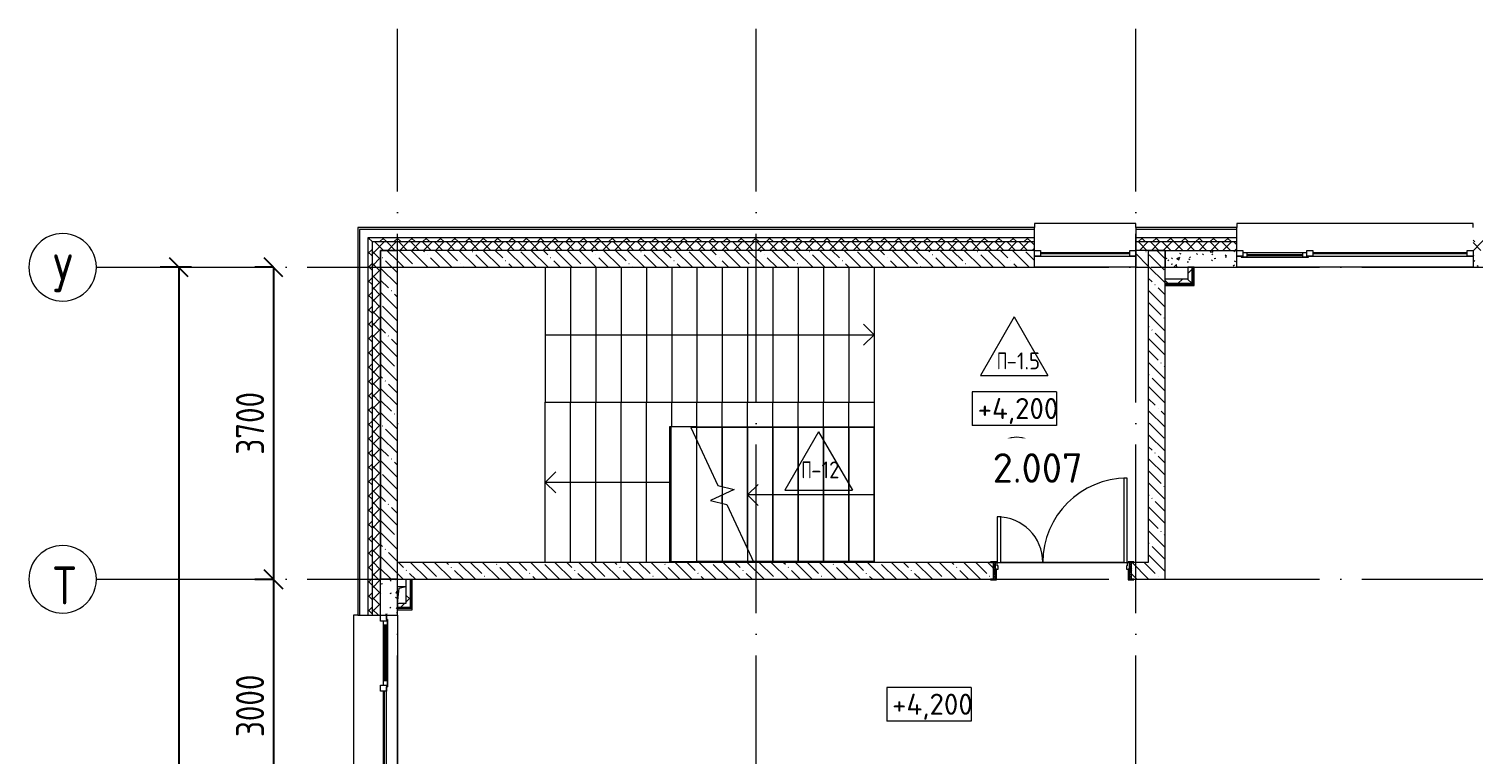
# Model space of a CAD drawing. Header units: millimetres. Extents: x -68946 to 288321, y -402657 to 324925.
# Drawn here: x -4971 to 12149, y -69692 to -61093 of the extents above; entities that cross this region are included whole.
import ezdxf

# ---------------------------------------------------------------- set-up
doc = ezdxf.new("R2010")
doc.units = ezdxf.units.MM
doc.linetypes.add('ADSK_Линия сетки', pattern=[2500, 2000, -250, 0, -250])
doc.layers.get('Defpoints').update_dxf_attribs({"color": 250})
for name, color, linetype, lineweight in [('A-____-____-DIMS', 250, 'Continuous', 9), ('A-AREA-____-IDEN', 250, 'Continuous', 9), ('A-DETL-GENF-OTLN', 250, 'Continuous', 5), ('A-DOOR-____-MCUT', 250, 'Continuous', 5), ('A-DOOR-____-OTLN', 250, 'Continuous', 5), ('A-DOOR-FRAM-MCUT', 31, 'Continuous', 5), ('A-DOOR-FRAM-OTLN', 31, 'Continuous', 5), ('A-FLOR-____-IDEN', 11, 'Continuous', 9), ('A-FLOR-____-OTLN', 192, 'Continuous', 9), ('A-GLAZ-____-MCUT', 250, 'Continuous', 9), ('A-GLAZ-____-OTLN', 250, 'Continuous', 5), ('A-ROOF-___-IDEN', 132, 'Continuous', 9), ('A-ROOF-____-MCUT', 132, 'Continuous', 9), ('A-ROOF-____-OTLN', 132, 'Continuous', 5), ('A-ROOF-FNSH-MCUT', 132, 'Continuous', 9), ('A-WALL-____-MCUT', 250, 'Continuous', 13), ('A-WALL-____-PATT', 250, 'Continuous', 13), ('A-WALL-FNSH-MCUT', 250, 'Continuous', 13), ('G-____-____-DIMS', 250, 'Continuous', 9), ('I-WALL-____-OTLN', 250, 'Continuous', 9), ('S-GRID-____-IDEN', 250, 'Continuous', 9), ('S-GRID-____-OTLN', 250, 'Continuous', 9), ('S-STRS-____-MBND', 250, 'Continuous', 5), ('S-STRS-____-OTLN', 250, 'Continuous', 5)]:
    doc.layers.add(name, color=color, linetype=linetype, lineweight=lineweight)
doc.styles.add('GOST Common', font='', dxfattribs={"width": 0.9, "height": 350})
doc.styles.add('ISOCPEUR_1', font='isocpeur.ttf', dxfattribs={"width": 0.9, "height": 250})
doc.styles.add('ISOCPEUR_2', font='isocpeur.ttf', dxfattribs={"height": 160})
doc.styles.add('ISOCPEUR_3', font='isocpeur.ttf', dxfattribs={"height": 250})
doc.styles.get("Standard").update_dxf_attribs({"font": 'ГОСТ тип А.ttf'})
doc.styles.get('GOST Common').set_extended_font_data('GOST Common')
doc.dimstyles.new('А3', dxfattribs={"dimtxt": 333, "dimasz": 222, "dimexe": 222, "dimexo": 111, "dimgap": 111, "dimtad": 1, "dimtoh": 1, "dimdec": 0, "dimrnd": 0.0015, "dimzin": 0, "dimdsep": 46, "dimtxsty": 'Standard', "dimblk": 'OBLIQUE', "dimcen": 0, "dimclrd": 7, "dimclre": 7, "dimclrt": 7, "dimadec": 0, "dimazin": 0, "dimtfac": 1, "dimtdec": 0, "dimtofl": 0, "dimtmove": 0, "dimatfit": 3, "dimfxl": 1, "dimtolj": 1, "dimtzin": 0, "dimarcsym": 0})
pattern_1 = [(135, (-601.29, -122294.79), (-84.85281, -84.85281), []), (225, (-601.29, -122294.79), (84.85281, -84.85281), [])]
pattern_2 = [(45, (-601.29, -122294.79), (-70.71068, 70.71068), []), (135, (-601.29, -122294.79), (-70.71068, -70.71068), [])]
pattern_3 = [(135, (-601.3, -122294.79), (-142.5612, -142.5612), []), (135, (-458.73, -122294.79), (-142.5612, -142.5612), [252.016, -50.403, 3.353, -47.05])]
pattern_4 = [(50, (-601.3, -122294.8), (364.368, -31.8783), [38.1, -419.1]), (355, (-601.3, -122294.8), (-70.4859, 382.1133), [30.48, -335.28]), (100.451, (-570.93, -122297.45), (293.885, 350.2334), [32.38, -356.18]), (46.184, (-601.3, -122193.2), (542.1585, -84.0858), [57.15, -628.65]), (96.636, (-556.1, -122200.2), (474.805, 494.8554), [48.57, -534.27]), (351.184, (-601.3, -122193.2), (474.81, 494.85), [45.72, -502.92]), (21, (-550.5, -122218.6), (303.2285, -204.5305), [38.1, -419.1]), (326, (-550.5, -122218.6), (123.604, 368.376), [30.48, -335.28]), (71.451, (-525.22, -122235.63), (426.8341, 163.8427), [32.38, -356.18]), (37.5, (-601.29, -122294.79), (6.17665, 169.11015), [16.764, -314.452, 16.764, -323.596, -336.55]), (37.5, (-601.29, -122294.79), (6.17665, 169.11015), [-671.576, 16.764, -319.786]), (7.5, (-601.3, -122294.79), (133.6389, 200.3615), [16.764, -177.292, 16.764, -306.832, -128.27]), (7.5, (-601.3, -122294.79), (133.6389, 200.3615), [-517.652, 16.764, -111.506]), (327.5, (-714.58, -122294.79), (271.18182, -11.45836), [16.764, -110.236, 16.764, -379.476, -525.78]), (327.5, (-714.58, -122294.79), (271.18182, -11.45836), [-523.24, 16.764, -509.016]), (317.5, (-765.38, -122294.8), (296.2585, 50.85285), [16.764, -148.336, 16.764, -246.38, -373.38]), (317.5, (-765.38, -122294.8), (296.2585, 50.85285), [-428.244, 16.764, -356.616])]
pattern_5 = [(45, (-601.3, -122294.79), (-141.42136, 141.42136), []), (135, (-601.3, -122294.79), (-141.42136, -141.42136), [])]

# ---------------------------------------------------------------- blocks, each defined once
blk = doc.blocks.new('Дверь_СКБ_2Ст_Внутренняя1 - Н_Д-1_1_1640x2100h_ЛК-42029885-АР1_Маркировочный план 2 этажа С1')
at = {"layer": 'A-DOOR-____-OTLN'}
h = blk.add_hatch(dxfattribs=at)
h.set_pattern_fill('FP_2', color=256, style=0, pattern_type=2)
h.set_pattern_definition([(135, (1481.41, 164.685), (-14.14214, -14.14214), []), (225, (1481.41, 164.685), (14.14214, -14.14214), [])])
h.paths.add_polyline_path([(832.5, -100), (832.5, 100), (807.5, 100), (807.5, -100)])
at = {"layer": 'A-DOOR-FRAM-OTLN'}
h = blk.add_hatch(dxfattribs=at)
h.set_pattern_fill('FP_3', color=256, style=0, pattern_type=2)
h.set_pattern_definition([(45, (-641.384, 164.685), (-14.1421, 14.1421), []), (135, (-641.384, 164.685), (-14.1421, -14.1421), [])])
h.paths.add_polyline_path([(-782.5, -100), (-782.5, 100), (-807.5, 100), (-807.5, -100)])
at = {"layer": 'A-DOOR-____-MCUT'}
for p, q in [((782.5, 1100), (742.5, 1100)), ((742.5, 1100), (742.5, 100)), ((782.5, 100), (782.5, 1100)), ((-757.5, 640), (-757.5, 100)), ((-717.5, 640), (-757.5, 640)), ((-717.5, 100), (-717.5, 640)), ((-757.5, 100), (-717.5, 100)), ((742.5, 100), (782.5, 100))]:
    blk.add_line(p, q, dxfattribs=at)
at = {"layer": 'A-DOOR-____-OTLN'}
for centre, radius, start, end in [((782.5, 100), 1000, 90, 180), ((-757.5, 100), 540, 0, 90)]:
    blk.add_arc(centre, radius, start, end, dxfattribs=at)
at = {"layer": 'A-DOOR-FRAM-MCUT'}
for p, q in [((-767.5, 108), (-837.5, 108)), ((-837.5, 108), (-837.5, 100)), ((-837.5, 100), (-767.5, 100)), ((-782.5, 100), (-807.5, 100)), ((-807.5, 100), (-807.5, -100)), ((-757.5, 100), (-782.5, 100)), ((-782.5, 100), (-782.5, 20)), ((-782.5, -100), (-782.5, 100)), ((-767.5, 100), (-782.5, 100)), ((-782.5, 100), (-782.5, 99)), ((-782.5, 99), (-767.5, 99)), ((-782.5, 20), (-747.5, 20)), ((-767.5, 20), (-782.5, 20)), ((-782.5, 20), (-782.5, -100)), ((-767.5, 100), (-767.5, 108)), ((-767.5, 99), (-767.5, 100)), ((-767.5, -100), (-767.5, 20)), ((-757.5, 60), (-757.5, 100)), ((-747.5, 60), (-757.5, 60)), ((-747.5, 20), (-747.5, 60)), ((782.5, 60), (772.5, 60)), ((772.5, 60), (772.5, 20)), ((772.5, 20), (807.5, 20)), ((782.5, 100), (782.5, 60)), ((807.5, 100), (782.5, 100)), ((862.5, 108), (792.5, 108)), ((792.5, 108), (792.5, 100)), ((807.5, 100), (792.5, 100)), ((792.5, 100), (792.5, 99)), ((792.5, 100), (862.5, 100)), ((792.5, 99), (807.5, 99)), ((807.5, 20), (792.5, 20)), ((792.5, 20), (792.5, -100)), ((807.5, 20), (807.5, 100)), ((832.5, 100), (807.5, 100)), ((807.5, 100), (807.5, -100)), ((807.5, 99), (807.5, 100)), ((807.5, -100), (807.5, 20)), ((832.5, -100), (832.5, 100)), ((862.5, 100), (862.5, 108)), ((-767.5, -100), (-837.5, -100)), ((-837.5, -100), (-837.5, -108)), ((-837.5, -108), (-767.5, -108)), ((-807.5, -100), (-782.5, -100)), ((-782.5, -100), (-767.5, -100)), ((-767.5, -108), (-767.5, -100)), ((792.5, -100), (807.5, -100)), ((862.5, -100), (792.5, -100)), ((792.5, -100), (792.5, -108)), ((792.5, -108), (862.5, -108)), ((807.5, -100), (832.5, -100)), ((862.5, -108), (862.5, -100))]:
    blk.add_line(p, q, dxfattribs=at)
blk = doc.blocks.new('Окно_СКБ_2Ст1 - Окно_СКБ_2Ст_2400_ОК16-29018854-АР1_Маркировочный план 2 этажа С1')
at = {"layer": 'A-GLAZ-____-MCUT'}
for p, q in [((-1200, -195), (-1200, -125)), ((-1200, -125), (-1130, -125)), ((-1130, -125), (-1130, -195)), ((300, -195), (300, -125)), ((300, -125), (370, -125)), ((370, -125), (370, -195)), ((1130, -155), (370, -155)), ((370, -155), (370, -195)), ((420, -205), (420, -155)), ((1080, -205), (1080, -155)), ((1130, -195), (1130, -125)), ((1130, -125), (1200, -125)), ((1130, -195), (1130, -155)), ((1200, -125), (1200, -195)), ((-1130, -195), (-1200, -195)), ((370, -195), (300, -195)), ((370, -195), (350, -195)), ((350, -195), (350, -205)), ((350, -205), (1150, -205)), ((1150, -205), (350, -205)), ((1200, -195), (1130, -195)), ((1150, -195), (1130, -195)), ((1150, -205), (1150, -195))]:
    blk.add_line(p, q, dxfattribs=at)
at = {"layer": 'A-GLAZ-____-MCUT', "lineweight": 5}
for p, q in [((300, -155), (-1130, -155)), ((300, -165), (-1130, -165)), ((420, -175), (1080, -175)), ((1080, -185), (420, -185))]:
    blk.add_line(p, q, dxfattribs=at)
at = {"layer": 'A-GLAZ-____-OTLN'}
for p, q in [((-1200, -195), (350, -195)), ((1150, -195), (1200, -195))]:
    blk.add_line(p, q, dxfattribs=at)
blk = doc.blocks.new('Окно_СКБ_1Ст1 - 120_Окно_СКБ_1Ст_1200_ОК21-37620436-АР1_Маркировочный план 2 этажа С1')
at = {"layer": 'A-GLAZ-____-MCUT'}
for p, q in [((-600, -195), (-600, -125)), ((-600, -125), (-530, -125)), ((-530, -125), (-530, -195)), ((530, -195), (530, -125)), ((530, -125), (600, -125)), ((600, -125), (600, -195)), ((-530, -195), (-600, -195)), ((600, -195), (530, -195))]:
    blk.add_line(p, q, dxfattribs=at)
at = {"layer": 'A-GLAZ-____-MCUT', "lineweight": 5}
for p, q in [((530, -155), (-530, -155)), ((530, -165), (-530, -165))]:
    blk.add_line(p, q, dxfattribs=at)
at = {"layer": 'A-GLAZ-____-OTLN'}
blk.add_line((-600, -195), (600, -195), dxfattribs=at)
blk = doc.blocks.new('WNW_Отлив1 - Отлив_металлический 2-28599108-АР1_Маркировочный план 2 этажа С1')
at = {"layer": 'A-GLAZ-____-OTLN'}
for p, q in [((1200, 320), (-1200, 320)), ((-1200, 320), (-1200, 270)), ((1200, 270), (1200, 320))]:
    blk.add_line(p, q, dxfattribs=at)
blk = doc.blocks.new('WNW_Отлив1 - Отлив_металлический 2-28598878-АР1_Маркировочный план 2 этажа С1')
at = {"layer": 'A-GLAZ-____-OTLN'}
for p, q in [((600, 320), (-600, 320)), ((-600, 320), (-600, 270)), ((600, 270), (600, 320))]:
    blk.add_line(p, q, dxfattribs=at)
blk = doc.blocks.new('Окно_СКБ_2Ст1 - Окно_СКБ_2Ст_2800_ОК12Л-V20-АР1_Маркировочный план 2 этажа С1')
at = {"layer": 'A-GLAZ-____-MCUT'}
for p, q in [((-1400, -195), (-1400, -125)), ((-1400, -125), (-1330, -125)), ((-1330, -125), (-1330, -195)), ((-570, -155), (-1330, -155)), ((-1330, -155), (-1330, -195)), ((-1280, -205), (-1280, -155)), ((-620, -205), (-620, -155)), ((-570, -195), (-570, -125)), ((-570, -125), (-500, -125)), ((-570, -195), (-570, -155)), ((-500, -125), (-500, -195)), ((1330, -195), (1330, -125)), ((1330, -125), (1400, -125)), ((1400, -125), (1400, -195)), ((-1330, -195), (-1400, -195)), ((-1330, -195), (-1350, -195)), ((-1350, -195), (-1350, -205)), ((-1350, -205), (-550, -205)), ((-550, -205), (-1350, -205)), ((-500, -195), (-570, -195)), ((-550, -195), (-570, -195)), ((-550, -205), (-550, -195)), ((1400, -195), (1330, -195))]:
    blk.add_line(p, q, dxfattribs=at)
at = {"layer": 'A-GLAZ-____-MCUT', "lineweight": 5}
for p, q in [((1330, -155), (-500, -155)), ((1330, -165), (-500, -165)), ((-1280, -175), (-620, -175)), ((-620, -185), (-1280, -185))]:
    blk.add_line(p, q, dxfattribs=at)
at = {"layer": 'A-GLAZ-____-OTLN'}
for p, q in [((-1400, -195), (-1350, -195)), ((-550, -195), (1400, -195))]:
    blk.add_line(p, q, dxfattribs=at)
blk = doc.blocks.new('WNW_Отлив1 - Отлив_металлический 2-V21-АР1_Маркировочный план 2 этажа С1')
at = {"layer": 'A-GLAZ-____-OTLN'}
for p, q in [((1400, 320), (-1400, 320)), ((-1400, 320), (-1400, 270)), ((1400, 270), (1400, 320))]:
    blk.add_line(p, q, dxfattribs=at)
blk = doc.blocks.new('_Wn_-As_OpeningMEP_floor__Rectangular - _Wn_-As_OpeningMEP_floor__Rectangular-V47-АР1_Маркировочный план 2 этажа С1')
at = {"layer": 'A-DETL-GENF-OTLN'}
for p, q in [((-50, -50), (-32, 132)), ((-32, 132), (50, 150))]:
    blk.add_line(p, q, dxfattribs=at)
blk = doc.blocks.new('Ось сетки - Круг_Ø8 мм-39983606-АР1_Маркировочный план 2 этажа С1')
at = {"layer": 'S-GRID-____-IDEN'}
for start, end in [(360, 180), (180, 360)]:
    blk.add_arc((0, 0), 4, start, end, dxfattribs=at)
blk = doc.blocks.new('AAR_СКБ_Марка_Перекрытия - Марка пола-17325028-АР1_Маркировочный план 2 этажа С1')
at = {"layer": 'A-FLOR-____-IDEN'}
for p, q in [((0, 6.93), (-4, 0)), ((0, 6.93), (4, 0)), ((-4, 0), (4, 0))]:
    blk.add_line(p, q, dxfattribs=at)
blk = doc.blocks.new('AAR_СКБ_Марка_Помещения_мал - Номер-28977439-АР1_Маркировочный план 2 этажа С1')
at = {"layer": 'A-AREA-____-IDEN'}
blk.add_circle((-0.03, 0), 3, dxfattribs=at)
blk = doc.blocks.new('_Oblique')
at = {"color": 0, "linetype": 'ByBlock', "lineweight": -2}
blk.add_line((-0.5, -0.5), (0.5, 0.5), dxfattribs=at)
blk = doc.blocks.new('*D2827')
at = {"layer": 'A-____-____-DIMS', "color": 7, "lineweight": -2, "transparency": 16777216}
for p, q in [((-2082, -63920), (-2293, -63920)), ((-2071, -63920), (-2071, -67620)), ((-2082, -67620), (-2293, -67620))]:
    blk.add_line(p, q, dxfattribs=at)
at = {"layer": 'Defpoints', "color": 0, "transparency": 16777216}
for p in [(-1971, -63920), (-2071, -67620), (-1971, -67620)]:
    blk.add_point(p, dxfattribs=at)
at = {"layer": 'A-____-____-DIMS', "color": 7, "lineweight": -2, "transparency": 16777216, "xscale": 222, "yscale": 222, "zscale": 222}
for p, rotation in [((-2071, -63920), 90), ((-2071, -67620), 270)]:
    blk.add_blockref('_Oblique', p, dxfattribs=dict(at, rotation=rotation))
at = {"layer": 'A-____-____-DIMS', "color": 7, "transparency": 16777216, "insert": (-2349, -65770), "char_height": 333, "width": 2.48, "attachment_point": 5, "rotation": 90}
blk.add_mtext('\\A1;3700', dxfattribs=at)
blk = doc.blocks.new('*D2828')
at = {"layer": 'A-____-____-DIMS', "color": 7, "lineweight": -2, "transparency": 16777216}
for p, q in [((-2082, -67620), (-2293, -67620)), ((-2071, -67620), (-2071, -70620)), ((-2082, -70620), (-2293, -70620))]:
    blk.add_line(p, q, dxfattribs=at)
at = {"layer": 'Defpoints', "color": 0, "transparency": 16777216}
for p in [(-1971, -67620), (-2071, -70620), (-1971, -70620)]:
    blk.add_point(p, dxfattribs=at)
at = {"layer": 'A-____-____-DIMS', "color": 7, "lineweight": -2, "transparency": 16777216, "xscale": 222, "yscale": 222, "zscale": 222}
for p, rotation in [((-2071, -67620), 90), ((-2071, -70620), 270)]:
    blk.add_blockref('_Oblique', p, dxfattribs=dict(at, rotation=rotation))
at = {"layer": 'A-____-____-DIMS', "color": 7, "transparency": 16777216, "insert": (-2349, -69120), "char_height": 333, "width": 2.48, "attachment_point": 5, "rotation": 90}
blk.add_mtext('\\A1;3000', dxfattribs=at)
blk = doc.blocks.new('*D2832')
at = {"layer": 'A-____-____-DIMS', "color": 7, "lineweight": -2, "transparency": 16777216}
for p, q in [((-3045, -63920), (-3416, -63920)), ((-3194, -63920), (-3194, -71203)), ((-3194, -78770), (-3194, -72490)), ((-3045, -78770), (-3416, -78770))]:
    blk.add_line(p, q, dxfattribs=at)
at = {"layer": 'Defpoints', "color": 0, "transparency": 16777216}
for p in [(-2934, -63920), (-3194, -78770), (-2934, -78770)]:
    blk.add_point(p, dxfattribs=at)
at = {"layer": 'A-____-____-DIMS', "color": 7, "lineweight": -2, "transparency": 16777216, "xscale": 222, "yscale": 222, "zscale": 222}
for p, rotation in [((-3194, -63920), 90), ((-3194, -78770), 270)]:
    blk.add_blockref('_Oblique', p, dxfattribs=dict(at, rotation=rotation))
at = {"layer": 'A-____-____-DIMS', "color": 7, "transparency": 16777216, "insert": (-3416, -72379), "char_height": 333, "width": 3, "attachment_point": 1, "rotation": 90, "line_spacing_factor": 1.022761}
blk.add_mtext('\\A1;14850', dxfattribs=at)
blk = doc.blocks.new('Высотные отметки - 10х4_h_-17668432-АР1_Маркировочный план 2 этажа С1')
at = {"layer": 'G-____-____-DIMS'}
for p, q in [((-5, 4), (-5, 0)), ((5, 4), (-5, 4)), ((5, 4), (5, 0)), ((5, 0), (-5, 0))]:
    blk.add_line(p, q, dxfattribs=at)
blk = doc.blocks.new('ADSK_Марка_отделка-ступеней - Типоразмер_ADSK_Марка-39154903-АР1_Маркировочный план 2 этажа С1')
at = {"layer": 'A-ROOF-___-IDEN'}
for p, q in [((0, 6.22), (-4, -0.71)), ((0, 6.22), (4, -0.71)), ((-4, -0.71), (4, -0.71))]:
    blk.add_line(p, q, dxfattribs=at)

msp = doc.modelspace()

# ---------------------------------------------------------------- hatches: boundary and pattern name
at = {"layer": 'A-WALL-____-PATT', "lineweight": 15, "true_color": 0x000000}
h = msp.add_hatch(dxfattribs=at)
h.set_pattern_fill('FP_16', color=18, style=0, pattern_type=2)
h.set_pattern_definition(pattern_1)
h.paths.add_polyline_path([(68658.7078, -63619.7883), (68658.7078, -63569.7883), (62418.9373, -63569.7883), (62418.9373, -63619.7883), (67832.2751, -63619.7883)])
h.paths.add_polyline_path([(60985.6868, -63619.7883), (61218.9373, -63619.7883), (61218.9373, -63569.7883), (60568.7078, -63569.7883), (60568.7078, -63619.7883)])
h.paths.add_polyline_path([(59668.7078, -63619.7883), (59668.7078, -63569.7883), (52248.9368, -63569.7883), (52248.9368, -63619.7883), (58703.4907, -63619.7883)])
h.paths.add_polyline_path([(49448.9368, -63619.7883), (49448.9368, -63569.7883), (47948.9368, -63569.7883), (47948.9368, -63619.7883), (48433.6081, -63619.7883)])
h.paths.add_polyline_path([(42048.9368, -63619.7883), (42698.9368, -63619.7883), (42698.9368, -63569.7883), (42048.9368, -63569.7883)])
h.paths.add_polyline_path([(45010.314, -63619.7883), (45148.9368, -63619.7883), (45148.9368, -63569.7883), (43598.9368, -63569.7883), (43598.9368, -63619.7883), (43869.2159, -63619.7883)])
h.paths.add_polyline_path([(39248.9368, -63619.7883), (40798.9368, -63619.7883), (40798.9368, -63569.7883), (39248.9368, -63569.7883)])
h.paths.add_polyline_path([(34898.9368, -63619.7883), (36448.9368, -63619.7883), (36448.9368, -63569.7883), (34898.9368, -63569.7883)])
h.paths.add_polyline_path([(32098.9368, -63619.7883), (32098.9368, -63569.7883), (30548.9368, -63569.7883), (30548.9368, -63619.7883), (31317.1372, -63619.7883)])
h.paths.add_polyline_path([(29034.9411, -63619.7883), (29648.9368, -63619.7883), (29648.9368, -63569.7883), (28998.7078, -63569.7883), (28998.7078, -63619.7883)])
h.paths.add_polyline_path([(27748.7078, -63619.7883), (27748.7078, -63569.7883), (23293.7078, -63569.7883), (23293.7078, -63619.7883), (26752.745, -63619.7883)])
h.paths.add_polyline_path([(21617.8037, -63619.7883), (22043.7078, -63619.7883), (22043.7078, -63569.7883), (21303.6859, -63569.7883), (21303.6859, -63619.7883)])
h.paths.add_polyline_path([(20403.6859, -63619.7883), (20403.6859, -63569.7883), (12148.6859, -63569.7883), (12148.6859, -63619.7883), (19906.1566, -63619.7883)])
h.paths.add_polyline_path([(9348.6859, -63619.7883), (9348.6859, -63569.7883), (8148.6859, -63569.7883), (8148.6859, -63619.7883), (8495.1761, -63619.7883)])
h.paths.add_polyline_path([(6948.6859, -63619.7883), (6948.6859, -63569.7883), (-951.3141, -63569.7883), (-951.3141, -63619.7883), (6212.9799, -63619.7883)])
h = msp.add_hatch(dxfattribs=at)
h.set_pattern_fill('FP_16', color=18, style=0, pattern_type=2)
h.set_pattern_definition(pattern_1)
h.paths.add_polyline_path([(-901.3141, -79069.7878), (-901.3141, -70444.7883), (-951.3141, -70444.7883), (-951.3141, -79069.7878)])
h.paths.add_polyline_path([(-901.3141, -68044.7883), (-901.3141, -63619.7883), (-951.3141, -63619.7883), (-951.3141, -68044.7883)])
h = msp.add_hatch(dxfattribs=at)
h.set_pattern_fill('FP_17', color=18, style=0, pattern_type=2)
h.set_pattern_definition(pattern_2)
h.paths.add_polyline_path([(68448.7078, -63719.7883), (68658.7078, -63719.7883), (68658.7078, -63619.7883), (62418.9373, -63619.7883), (62418.9373, -63719.7872), (67832.2751, -63719.7883)])
h.paths.add_polyline_path([(60985.6868, -63719.7883), (61218.9373, -63719.7883), (61218.9373, -63619.7883), (60568.7078, -63619.7883), (60568.7078, -63719.7883)])
h.paths.add_polyline_path([(59668.7078, -63719.7883), (59668.7078, -63619.7883), (52248.9368, -63619.7883), (52248.9368, -63719.7883), (58703.4907, -63719.7883)])
h.paths.add_polyline_path([(49448.7078, -63719.7883), (49448.9368, -63719.7872), (49448.7078, -63619.7883), (47948.9368, -63619.7883), (47948.9368, -63719.7883), (49048.7125, -63719.7872)])
h.paths.add_polyline_path([(44748.7078, -63719.7883), (44748.7125, -63719.7872), (45148.9368, -63719.7872), (45148.9368, -63619.7883), (43598.9368, -63619.7883), (43598.9368, -63719.7883), (43869.2159, -63719.7883)])
h.paths.add_polyline_path([(42698.9368, -63719.7883), (42698.9368, -63619.7883), (42048.9368, -63619.7883), (42048.9368, -63719.7883)])
h.paths.add_polyline_path([(40648.7078, -63719.7883), (40798.9368, -63719.7872), (40798.9368, -63619.7883), (39248.9368, -63619.7883), (39248.9368, -63719.7883), (40445.9217, -63719.7872)])
h.paths.add_polyline_path([(35748.7078, -63719.7883), (36448.9368, -63719.7872), (36448.9368, -63619.7883), (34898.9368, -63619.7883), (34898.9368, -63719.7883), (35748.6979, -63719.7872)])
h.paths.add_polyline_path([(30548.9368, -63719.7883), (32098.9368, -63719.7883), (32098.9368, -63619.7883), (30548.9368, -63619.7883)])
h.paths.add_polyline_path([(29034.9411, -63719.7883), (29648.9368, -63719.7883), (29648.9368, -63619.7883), (28998.7078, -63619.7883), (28998.7078, -63719.7883)])
h.paths.add_polyline_path([(27748.7078, -63719.7883), (27748.7078, -63619.7883), (23293.7078, -63619.7883), (23293.7078, -63719.7883), (26752.745, -63719.7883)])
h.paths.add_polyline_path([(22043.7078, -63719.7883), (22043.7078, -63619.7883), (21303.6859, -63619.7883), (21303.6859, -63719.7883), (21617.8037, -63719.7883)])
h.paths.add_polyline_path([(20403.6859, -63719.7883), (20403.6859, -63619.7883), (12148.6859, -63619.7883), (12148.6859, -63719.7883), (19906.1566, -63719.7883)])
h.paths.add_polyline_path([(9348.6859, -63719.7883), (9348.6859, -63619.7883), (8148.6859, -63619.7883), (8148.6859, -63719.7883), (8498.7078, -63719.7883)])
h.paths.add_polyline_path([(6948.6859, -63719.7883), (6948.6859, -63619.7883), (-901.3141, -63619.7883), (-901.3141, -63719.7883), (6212.9799, -63719.7883)])
h = msp.add_hatch(dxfattribs=at)
h.set_pattern_fill('FP_17', color=18, style=0, pattern_type=2)
h.set_pattern_definition(pattern_2)
h.paths.add_polyline_path([(-901.3141, -78969.7878), (-801.3141, -78969.7878), (-801.3141, -70444.7883), (-901.3141, -70444.7883), (-901.3141, -78814.4683)])
h.paths.add_polyline_path([(-801.3141, -68044.7883), (-801.3141, -63719.7883), (-901.3141, -63719.7883), (-901.3141, -68044.7883)])
h = msp.add_hatch(dxfattribs=at)
h.set_pattern_fill('FP_23', color=18, style=0, pattern_type=2)
h.set_pattern_definition(pattern_3)
h.paths.add_polyline_path([(-801.2533, -67419.7878), (-601.2533, -67419.7878), (-601.2533, -63719.7878), (-801.2533, -63719.7878), (-801.2533, -67271.1243)])
h = msp.add_hatch(dxfattribs=at)
h.set_pattern_fill('FP_23', color=18, style=0, pattern_type=2)
h.set_pattern_definition(pattern_3)
h.paths.add_polyline_path([(8148.6859, -63919.7883), (8298.7078, -63919.7883), (8298.7078, -63719.7883), (8148.6859, -63719.7883)])
h.paths.add_polyline_path([(6948.6859, -63919.7883), (6948.6859, -63719.7883), (-601.2533, -63719.7883), (-601.2533, -63919.7883), (6212.9799, -63919.7883)])
h = msp.add_hatch(dxfattribs=at)
h.set_pattern_fill('FP_23', color=18, style=0, pattern_type=2)
h.set_pattern_definition(pattern_3)
h.paths.add_polyline_path([(8495.1761, -67619.7878), (8498.7078, -67619.7878), (8498.7078, -63719.7878), (8298.7078, -63719.7878), (8298.7078, -67619.7878)])
h = msp.add_hatch(dxfattribs=at)
h.set_pattern_fill('FP_24', color=18, style=0, pattern_type=2)
h.set_pattern_definition(pattern_4)
h.paths.add_polyline_path([(12998.7456, -63919.7883), (12998.7456, -63719.7883), (12148.6859, -63719.7883), (12148.6859, -63919.7883)])
h.paths.add_polyline_path([(8498.7078, -63919.7883), (9348.6859, -63919.7883), (9348.6859, -63719.7883), (8498.7078, -63719.7883)])
h = msp.add_hatch(dxfattribs=at)
h.set_pattern_fill('FP_25', color=18, style=0, pattern_type=2)
h.set_pattern_definition(pattern_5)
h.paths.add_polyline_path([(8818.7298, -64109.7883), (8818.7298, -63919.9668), (8768.7298, -63919.9668), (8768.7298, -64109.7883)])
h = msp.add_hatch(dxfattribs=at)
h.set_pattern_fill('FP_25', color=18, style=0, pattern_type=2)
h.set_pattern_definition(pattern_5)
h.paths.add_polyline_path([(8768.7298, -64109.7883), (8768.7298, -64059.7883), (8498.7078, -64059.7883), (8498.7078, -64109.7883)])
h = msp.add_hatch(dxfattribs=at)
h.set_pattern_fill('FP_23', color=18, style=0, pattern_type=2)
h.set_pattern_definition(pattern_3)
h.paths.add_polyline_path([(8128.7078, -67619.7878), (8298.7078, -67619.7878), (8298.7078, -67419.7878), (8098.7078, -67419.7878), (8098.7078, -67619.7878)])
h.paths.add_polyline_path([(6458.7078, -67619.7878), (6458.7078, -67419.7878), (-801.2533, -67419.7878), (-801.2533, -67619.7878), (6428.7078, -67619.7878)])
h = msp.add_hatch(dxfattribs=at)
h.set_pattern_fill('FP_24', color=18, style=0, pattern_type=2)
h.set_pattern_definition(pattern_4)
h.paths.add_polyline_path([(-801.3141, -71119.7878), (-601.3141, -71118.9056), (-601.3141, -70444.7883), (-801.3141, -70444.7883)])
h.paths.add_polyline_path([(-601.3141, -68044.7883), (-601.3141, -67619.7883), (-801.3141, -67619.7883), (-801.3141, -68044.7883), (-633.6084, -68044.7883)])
h = msp.add_hatch(dxfattribs=at)
h.set_pattern_fill('FP_25', color=18, style=0, pattern_type=2)
h.set_pattern_definition(pattern_5)
h.paths.add_polyline_path([(-451.2922, -67905.0613), (-451.2922, -67619.7878), (-501.2922, -67619.7878), (-501.2922, -67905.0613)])
h = msp.add_hatch(dxfattribs=at)
h.set_pattern_fill('FP_25', color=18, style=0, pattern_type=2)
h.set_pattern_definition(pattern_5)
h.paths.add_polyline_path([(-601.3141, -67955.0613), (-451.2922, -67955.0613), (-451.2922, -67905.0613), (-601.3141, -67905.0613)])

# ---------------------------------------------------------------- linework, layer by layer
at = {"layer": 'A-FLOR-____-OTLN', "color": 18, "lineweight": 5, "true_color": 0x000000}
for p, q in [((5048.6575, -63919.7883), (5048.6575, -65809.7878)), ((6548.7078, -67419.7878), (8008.7078, -67419.7878)), ((8008.7078, -67419.7878), (6548.7078, -67419.7878)), ((-601.2922, -67704.7889), (-501.2922, -67704.7889)), ((-501.2922, -67904.7889), (-601.2922, -67904.7889))]:
    msp.add_line(p, q, dxfattribs=at)
at = {"layer": 'A-ROOF-____-MCUT', "color": 18, "lineweight": 13, "true_color": 0x000000}
for p, q in [((2639.6575, -65809.7878), (2623.6575, -65809.7878)), ((2623.6575, -65809.7878), (2623.6575, -67409.7878)), ((2639.6575, -65809.7878), (2639.6575, -67409.7878)), ((2623.6575, -67409.7878), (2639.6575, -67409.7878))]:
    msp.add_line(p, q, dxfattribs=at)
at = {"layer": 'A-ROOF-____-OTLN', "color": 18, "true_color": 0x000000}
for p, q in [((2948.6575, -65809.7878), (5048.6575, -65809.7878)), ((3248.6575, -65809.7878), (3248.6575, -67409.7878)), ((3548.6575, -65809.7878), (3548.6575, -67409.7878)), ((3848.6575, -65809.7878), (3848.6575, -67409.7878)), ((4148.6575, -65809.7878), (4148.6575, -67409.7878)), ((4448.6575, -65809.7878), (4448.6575, -67409.7878)), ((4748.6575, -65809.7878), (4748.6575, -67409.7878)), ((5048.6575, -65809.7878), (5048.6575, -67409.7878)), ((3848.6575, -67409.7878), (2948.6575, -67409.7878)), ((4148.6575, -67409.7878), (3848.7354, -67409.7878)), ((4448.6575, -67409.7878), (4148.7354, -67409.7878)), ((4748.6575, -67409.7878), (4448.7354, -67409.7878)), ((5048.6575, -67409.7878), (4748.7354, -67409.7878))]:
    msp.add_line(p, q, dxfattribs=at)
at = {"layer": 'A-ROOF-FNSH-MCUT', "color": 18, "lineweight": 5, "true_color": 0x000000}
for p, q in [((2948.6575, -65809.7878), (2639.6575, -65809.7878)), ((2948.6575, -67409.7878), (2948.6575, -65809.7878)), ((2639.6575, -67409.7878), (2948.6575, -67409.7878))]:
    msp.add_line(p, q, dxfattribs=at)
at = {"layer": 'A-WALL-____-MCUT', "color": 18, "lineweight": 15, "true_color": 0x000000}
for p, q in [((-1051.3141, -63469.7883), (-1051.3141, -68044.7883)), ((6948.6859, -63469.7883), (-1051.3141, -63469.7883)), ((9348.6859, -63469.7883), (8148.6859, -63469.7883)), ((-951.3141, -63569.7883), (-951.3141, -68044.7883)), ((6948.6859, -63569.7883), (-951.3141, -63569.7883)), ((-901.3141, -63619.7883), (-901.3141, -68044.7883)), ((6948.6859, -63619.7883), (-901.3141, -63619.7883)), ((6948.6859, -63719.7883), (6948.6859, -63569.7883)), ((8148.6859, -63569.7883), (8148.6859, -63719.7883)), ((9348.6859, -63569.7883), (8148.6859, -63569.7883)), ((9348.6859, -63619.7883), (8148.6859, -63619.7883)), ((9348.6859, -63719.7883), (9348.6859, -63569.7883)), ((-801.3141, -67619.7883), (-801.3141, -63719.7883)), ((-801.3141, -63719.7883), (-601.2533, -63719.7883)), ((-601.2533, -63719.7878), (-801.2533, -63719.7878)), ((-801.2533, -63719.7878), (-801.2533, -67619.7878)), ((-601.2533, -67419.7878), (-601.2533, -63719.7878)), ((6948.6859, -63719.7883), (-601.2533, -63719.7883)), ((6948.6859, -63919.7883), (6948.6859, -63719.7883)), ((8148.6859, -63719.7883), (8148.6859, -63919.7883)), ((8298.7078, -63719.7883), (8148.6859, -63719.7883)), ((8298.7078, -63719.7878), (8298.7078, -67419.7878)), ((8498.7078, -63719.7878), (8298.7078, -63719.7878)), ((8298.7078, -63719.7883), (8498.7078, -63719.7883)), ((8498.7078, -67619.7878), (8498.7078, -63719.7878)), ((8498.7078, -63719.7883), (9348.6859, -63719.7883)), ((8498.7078, -63719.7883), (8498.7078, -63919.7883)), ((9348.6859, -63919.7883), (9348.6859, -63719.7883)), ((12148.6859, -63719.7883), (12148.6859, -63919.7883)), ((-601.2533, -63919.7883), (6948.6859, -63919.7883)), ((8148.6859, -63919.7883), (8298.7078, -63919.7883)), ((8498.7078, -63919.7883), (9348.6859, -63919.7883)), ((8768.7298, -63919.9668), (8768.7298, -64059.7883)), ((8818.7298, -63919.9668), (8768.7298, -63919.9668)), ((8818.7298, -64109.7883), (8818.7298, -63919.9668)), ((8831.2298, -64122.2883), (8831.2298, -63919.9668)), ((12148.6859, -63919.7883), (12998.7456, -63919.7883)), ((8768.7298, -64059.7883), (8498.7078, -64059.7883)), ((8498.7078, -64109.7883), (8818.7298, -64109.7883)), ((8498.7078, -64122.2883), (8831.2298, -64122.2883)), ((6428.7078, -67419.7878), (-601.2533, -67419.7878)), ((8298.7078, -67419.7878), (8128.7078, -67419.7878)), ((-801.3141, -68044.7883), (-801.3141, -67619.7883)), ((-601.3141, -67619.7883), (-801.3141, -67619.7883)), ((-801.2533, -67619.7878), (6428.7078, -67619.7878)), ((-601.3141, -68044.7883), (-601.3141, -67619.7883)), ((-501.2922, -67619.7878), (-501.2922, -67905.0613)), ((-451.2922, -67619.7878), (-451.2922, -67955.0613)), ((-438.7922, -67619.7878), (-438.7922, -67967.5613)), ((8128.7078, -67619.7878), (8498.7078, -67619.7878)), ((-501.2922, -67905.0613), (-601.3141, -67905.0613)), ((-601.3141, -67905.0613), (-601.3141, -67955.0613)), ((-451.2922, -67955.0613), (-601.3141, -67955.0613)), ((-951.3141, -68044.7883), (-801.3141, -68044.7883)), ((-801.3141, -68044.7883), (-601.3141, -68044.7883)), ((-438.7922, -67967.5613), (-601.3141, -67967.5613))]:
    msp.add_line(p, q, dxfattribs=at)
at = {"layer": 'A-WALL-FNSH-MCUT', "lineweight": 15}
for p, q in [((-1071.3141, -63449.7883), (-1071.3141, -68044.7883)), ((6948.6859, -63449.7883), (-1071.3141, -63449.7883)), ((6948.6859, -63569.7883), (6948.6859, -63449.7883)), ((9348.6859, -63449.7883), (8148.6859, -63449.7883)), ((8148.6859, -63449.7883), (8148.6859, -63569.7883)), ((9348.6859, -63569.7883), (9348.6859, -63449.7883)), ((8843.7298, -63919.9668), (8818.7298, -63919.9668)), ((8843.7298, -64134.7883), (8843.7298, -63919.9668)), ((8498.7078, -64134.7883), (8843.7298, -64134.7883)), ((-426.2922, -67980.0613), (-426.2922, -67619.7878)), ((-601.3141, -67955.0613), (-601.3141, -67980.0613)), ((-1071.3141, -68044.7883), (-951.3141, -68044.7883)), ((-601.3141, -67980.0613), (-426.2922, -67980.0613))]:
    msp.add_line(p, q, dxfattribs=at)
at = {"layer": 'I-WALL-____-OTLN', "color": 18, "lineweight": 15, "true_color": 0x000000}
for p, q in [((8148.6859, -63919.7883), (6948.6859, -63919.7883)), ((12148.6859, -63919.7883), (9348.6859, -63919.7883)), ((-601.3141, -68044.7883), (-601.3141, -70444.7883))]:
    msp.add_line(p, q, dxfattribs=at)
at = {"layer": 'S-GRID-____-OTLN', "color": 18, "linetype": 'ADSK_Линия сетки', "true_color": 0x000000}
for p, q in [((-601.2922, -83022.3092), (-601.2922, -61092.7832)), ((3648.7078, -83022.3092), (3648.7078, -61092.7832)), ((8148.7078, -83022.3092), (8148.7078, -61092.7832)), ((-4170.8434, -63919.7878), (72672.5335, -63919.7878)), ((-4170.8434, -67619.7878), (72672.5335, -67619.7878))]:
    msp.add_line(p, q, dxfattribs=at)
at = {"layer": 'S-STRS-____-MBND', "color": 18, "true_color": 0x000000}
for p, q in [((2875.6893, -65819.7878), (3195.9081, -66506.4993)), ((3390.346, -66553.7537), (3107.1248, -66685.8219)), ((3195.9081, -66506.4993), (3390.346, -66553.7537)), ((3107.1248, -66685.8219), (3301.5627, -66733.0762)), ((3301.5627, -66733.0762), (3621.7815, -67419.7878))]:
    msp.add_line(p, q, dxfattribs=at)
at = {"layer": 'S-STRS-____-OTLN', "color": 18, "true_color": 0x000000}
for p, q in [((1148.6575, -63919.7883), (1148.6575, -65519.7878)), ((1148.6575, -63919.7883), (1148.6575, -65519.7878)), ((1448.6575, -63919.7883), (1448.6575, -65519.7878)), ((1448.6575, -63919.7883), (1448.6575, -65519.7878)), ((1748.6575, -63919.7883), (1748.6575, -65519.7878)), ((1748.6575, -63919.7883), (1748.6575, -65519.7878)), ((2048.6575, -63919.7883), (2048.6575, -65519.7878)), ((2048.6575, -63919.7883), (2048.6575, -65519.7878)), ((2348.6575, -63919.7883), (2348.6575, -65519.7878)), ((2348.6575, -63919.7883), (2348.6575, -65519.7878)), ((2648.6575, -63919.7883), (2648.6575, -65519.7878)), ((2648.6575, -63919.7883), (2648.6575, -65519.7878)), ((2948.6575, -63919.7883), (2948.6575, -65519.7878)), ((2948.6575, -63919.7883), (2948.6575, -65519.7878)), ((3248.6575, -63919.7883), (3248.6575, -65519.7878)), ((3248.6575, -63919.7883), (3248.6575, -65519.7878)), ((3548.6575, -63919.7883), (3548.6575, -65519.7878)), ((3548.6575, -63919.7883), (3548.6575, -65519.7878)), ((3848.6575, -63919.7883), (3848.6575, -65519.7878)), ((3848.6575, -63919.7883), (3848.6575, -65519.7878)), ((4148.6575, -63919.7883), (4148.6575, -65519.7878)), ((4148.6575, -63919.7883), (4148.6575, -65519.7878)), ((4448.6575, -63919.7883), (4448.6575, -65519.7878)), ((4448.6575, -63919.7883), (4448.6575, -65519.7878)), ((4748.6575, -63919.7883), (4748.6575, -65519.7878)), ((4748.6575, -63919.7883), (4748.6575, -65519.7878)), ((5048.6575, -63919.7883), (5048.6575, -65519.7878)), ((1148.6575, -67419.7878), (1148.6575, -65519.7878)), ((1148.6575, -65519.7878), (1448.6575, -65519.7878)), ((1148.6575, -67419.7878), (1148.6575, -65519.7878)), ((1448.6575, -65519.7878), (1748.6575, -65519.7878)), ((1448.6575, -67419.7878), (1448.6575, -65519.7878)), ((1448.6575, -67419.7878), (1448.6575, -65519.7878)), ((1748.6575, -65519.7878), (2048.6575, -65519.7878)), ((1748.6575, -67419.7878), (1748.6575, -65519.7878)), ((1748.6575, -67419.7878), (1748.6575, -65519.7878)), ((2048.6575, -65519.7878), (2348.6575, -65519.7878)), ((2048.6575, -67419.7878), (2048.6575, -65519.7878)), ((2048.6575, -67419.7878), (2048.6575, -65519.7878)), ((2348.6575, -65519.7878), (2648.6575, -65519.7878)), ((2348.6575, -67419.7878), (2348.6575, -65519.7878)), ((2348.6575, -67419.7878), (2348.6575, -65519.7878)), ((2648.6575, -65519.7878), (2948.6575, -65519.7878)), ((2648.6575, -65809.7878), (2648.6575, -65519.7878)), ((2648.6575, -65809.7878), (2648.6575, -65519.7878)), ((2948.6575, -65519.7878), (3248.6575, -65519.7878)), ((2948.6575, -65809.7878), (2948.6575, -65519.7878)), ((2948.6575, -65809.7878), (2948.6575, -65519.7878)), ((3248.6575, -65519.7878), (3548.6575, -65519.7878)), ((3248.6575, -65809.7878), (3248.6575, -65519.7878)), ((3248.6575, -65809.7878), (3248.6575, -65519.7878)), ((3548.6575, -65519.7878), (3848.6575, -65519.7878)), ((3548.6575, -65809.7878), (3548.6575, -65519.7878)), ((3548.6575, -65809.7878), (3548.6575, -65519.7878)), ((3848.6575, -65519.7878), (4148.6575, -65519.7878)), ((3848.6575, -65809.7878), (3848.6575, -65519.7878)), ((3848.6575, -65809.7878), (3848.6575, -65519.7878)), ((4148.6575, -65519.7878), (4448.6575, -65519.7878)), ((4148.6575, -65809.7878), (4148.6575, -65519.7878)), ((4148.6575, -65809.7878), (4148.6575, -65519.7878)), ((4448.6575, -65519.7878), (4748.6575, -65519.7878)), ((4448.6575, -65809.7878), (4448.6575, -65519.7878)), ((4448.6575, -65809.7878), (4448.6575, -65519.7878)), ((4748.6575, -65519.7878), (5048.6575, -65519.7878)), ((4748.6575, -65809.7878), (4748.6575, -65519.7878)), ((4748.6575, -65809.7878), (4748.6575, -65519.7878)), ((2948.7354, -65819.7878), (2875.6893, -65819.7878)), ((3248.7354, -65819.7878), (2948.7354, -65819.7878)), ((2948.7354, -65976.4357), (2948.7354, -65819.7878)), ((2948.7354, -65976.4357), (2948.7354, -65819.7878)), ((3548.7354, -65819.7878), (3248.7354, -65819.7878)), ((3248.7354, -66519.3379), (3248.7354, -65819.7878)), ((3248.7354, -66519.3379), (3248.7354, -65819.7878)), ((3848.7354, -65819.7878), (3548.7354, -65819.7878)), ((3548.7354, -67263.1398), (3548.7354, -65819.7878)), ((3548.7354, -67263.1398), (3548.7354, -65819.7878)), ((4148.7354, -65819.7878), (3848.7354, -65819.7878)), ((3848.7354, -67419.7878), (3848.7354, -65819.7878)), ((3848.7354, -67419.7878), (3848.7354, -65819.7878)), ((4448.7354, -65819.7878), (4148.7354, -65819.7878)), ((4148.7354, -67419.7878), (4148.7354, -65819.7878)), ((4148.7354, -67419.7878), (4148.7354, -65819.7878)), ((4748.7354, -65819.7878), (4448.7354, -65819.7878)), ((4448.7354, -67419.7878), (4448.7354, -65819.7878)), ((4448.7354, -67419.7878), (4448.7354, -65819.7878)), ((5048.7354, -65819.7878), (4748.7354, -65819.7878)), ((4748.7354, -67419.7878), (4748.7354, -65819.7878)), ((4748.7354, -67419.7878), (4748.7354, -65819.7878)), ((5048.7354, -67419.7878), (5048.7354, -65819.7878)), ((5048.7354, -67419.7878), (5048.7354, -65819.7878)), ((3248.7354, -66720.2376), (3248.7354, -66619.7878)), ((3248.7354, -66720.2376), (3248.7354, -66619.7878)), ((2648.6575, -67419.7878), (2648.6575, -67409.7878)), ((2648.6575, -67419.7878), (2648.6575, -67409.7878)), ((2948.6575, -67419.7878), (2948.6575, -67409.7878)), ((2948.6575, -67419.7878), (2948.6575, -67409.7878)), ((3248.6575, -67419.7878), (3248.6575, -67409.7878)), ((3248.6575, -67419.7878), (3248.6575, -67409.7878)), ((3548.6575, -67419.7878), (3548.6575, -67409.7878)), ((3548.6575, -67419.7878), (3548.6575, -67409.7878))]:
    msp.add_line(p, q, dxfattribs=at)
at = {"layer": 'S-STRS-____-OTLN', "color": 18, "lineweight": 9, "true_color": 0x000000}
for p, q in [((5048.6575, -64719.7878), (4923.6575, -64594.7878)), ((1148.6575, -64719.7878), (1448.6575, -64719.7878)), ((1448.6575, -64719.7878), (1748.6575, -64719.7878)), ((1748.6575, -64719.7878), (2048.6575, -64719.7878)), ((2048.6575, -64719.7878), (2348.6575, -64719.7878)), ((2348.6575, -64719.7878), (2648.6575, -64719.7878)), ((2648.6575, -64719.7878), (2948.6575, -64719.7878)), ((2948.6575, -64719.7878), (3248.6575, -64719.7878)), ((3248.6575, -64719.7878), (3548.6575, -64719.7878)), ((3548.6575, -64719.7878), (3848.6575, -64719.7878)), ((3848.6575, -64719.7878), (4148.6575, -64719.7878)), ((4148.6575, -64719.7878), (4448.6575, -64719.7878)), ((4448.6575, -64719.7878), (4748.6575, -64719.7878)), ((4748.6575, -64719.7878), (5048.6575, -64719.7878)), ((5048.6575, -64719.7878), (4923.6575, -64844.7878)), ((1148.6575, -66469.7878), (1273.6575, -66344.7878)), ((1448.6575, -66469.7878), (1148.6575, -66469.7878)), ((1148.6575, -66469.7878), (1273.6575, -66594.7878)), ((1748.6575, -66469.7878), (1448.6575, -66469.7878)), ((2048.6575, -66469.7878), (1748.6575, -66469.7878)), ((2348.6575, -66469.7878), (2048.6575, -66469.7878)), ((2623.6575, -66469.7878), (2348.6575, -66469.7878)), ((3548.7354, -66619.7878), (3673.7354, -66494.7878)), ((3848.7354, -66619.7878), (3548.7354, -66619.7878)), ((3548.7354, -66619.7878), (3673.7354, -66744.7878)), ((4148.7354, -66619.7878), (3848.7354, -66619.7878)), ((4448.7354, -66619.7878), (4148.7354, -66619.7878)), ((4748.7354, -66619.7878), (4448.7354, -66619.7878)), ((5048.7354, -66619.7878), (4748.7354, -66619.7878))]:
    msp.add_line(p, q, dxfattribs=at)

# ---------------------------------------------------------------- block references
at = {"layer": 'A-AREA-____-IDEN', "color": 18, "true_color": 0x000000, "xscale": 99.99999999999993, "yscale": 99.99999999999993, "zscale": 99.99999999999993}
msp.add_blockref('AAR_СКБ_Марка_Помещения_мал - Номер-28977439-АР1_Маркировочный план 2 этажа С1', (6741.4156, -66232.0481), dxfattribs=at)
at = {"layer": 'A-DOOR-____-OTLN', "color": 18, "true_color": 0x000000}
msp.add_blockref('Дверь_СКБ_2Ст_Внутренняя1 - Н_Д-1_1_1640x2100h_ЛК-42029885-АР1_Маркировочный план 2 этажа С1', (7266.2078, -67519.7878), dxfattribs=at)
at = {"layer": 'A-FLOR-____-IDEN', "color": 18, "true_color": 0x000000, "xscale": 99.99999999999993, "yscale": 99.99999999999993, "zscale": 99.99999999999993}
msp.add_blockref('AAR_СКБ_Марка_Перекрытия - Марка пола-17325028-АР1_Маркировочный план 2 этажа С1', (6708.2126, -65201.3141), dxfattribs=at)
at = {"layer": 'A-GLAZ-____-OTLN', "color": 18, "true_color": 0x000000}
for name, p in [('WNW_Отлив1 - Отлив_металлический 2-28598878-АР1_Маркировочный план 2 этажа С1', (7548.6859, -63719.7883)), ('WNW_Отлив1 - Отлив_металлический 2-V21-АР1_Маркировочный план 2 этажа С1', (10748.6859, -63719.7883)), ('Окно_СКБ_1Ст1 - 120_Окно_СКБ_1Ст_1200_ОК21-37620436-АР1_Маркировочный план 2 этажа С1', (7548.6859, -63594.7883)), ('Окно_СКБ_2Ст1 - Окно_СКБ_2Ст_2800_ОК12Л-V20-АР1_Маркировочный план 2 этажа С1', (10748.6859, -63594.7883)), ('_Wn_-As_OpeningMEP_floor__Rectangular - _Wn_-As_OpeningMEP_floor__Rectangular-V47-АР1_Маркировочный план 2 этажа С1', (-551.2922, -67854.7889))]:
    msp.add_blockref(name, p, dxfattribs=at)
at = {"layer": 'A-GLAZ-____-OTLN', "color": 18, "true_color": 0x000000, "rotation": 89.99999999999991}
for name, p in [('WNW_Отлив1 - Отлив_металлический 2-28599108-АР1_Маркировочный план 2 этажа С1', (-801.3141, -69244.7883)), ('Окно_СКБ_2Ст1 - Окно_СКБ_2Ст_2400_ОК16-29018854-АР1_Маркировочный план 2 этажа С1', (-926.3141, -69244.7883))]:
    msp.add_blockref(name, p, dxfattribs=at)
at = {"layer": 'A-ROOF-___-IDEN', "color": 18, "true_color": 0x000000, "xscale": 99.99999999999993, "yscale": 99.99999999999993, "zscale": 99.99999999999993}
msp.add_blockref('ADSK_Марка_отделка-ступеней - Типоразмер_ADSK_Марка-39154903-АР1_Маркировочный план 2 этажа С1', (4390.3302, -66493.1198), dxfattribs=at)
at = {"layer": 'G-____-____-DIMS', "color": 18, "true_color": 0x000000, "xscale": 99.99999999999993, "yscale": 99.99999999999993, "zscale": 99.99999999999993}
for p in [(6711.0722, -65796.351), (5697.1336, -69302.511)]:
    msp.add_blockref('Высотные отметки - 10х4_h_-17668432-АР1_Маркировочный план 2 этажа С1', p, dxfattribs=at)
at = {"layer": 'S-GRID-____-IDEN', "color": 18, "true_color": 0x000000, "xscale": 99.99999999999993, "yscale": 99.99999999999993, "zscale": 99.99999999999993, "rotation": 269.9999999999995}
for p in [(-4570.8434, -63919.7878), (-4570.8434, -67619.7878)]:
    msp.add_blockref('Ось сетки - Круг_Ø8 мм-39983606-АР1_Маркировочный план 2 этажа С1', p, dxfattribs=at)

# ---------------------------------------------------------------- texts
at = {"layer": 'A-FLOR-____-IDEN', "color": 18, "true_color": 0x000000, "char_height": 200, "attachment_point": 1, "style": 'ISOCPEUR_1'}
for s, insert, width in [('\\fISOCPEUR|b0|i0|c204|p34|;\\W.7;П', (6502.9777, -64929.9283), 140.295312), ('-1.5', (6618.7329, -64929.9283), 381.60325)]:
    msp.add_mtext(s, dxfattribs=dict(at, insert=insert, width=width))
at = {"layer": 'A-ROOF-___-IDEN', "color": 18, "true_color": 0x000000, "char_height": 200, "attachment_point": 1, "style": 'ISOCPEUR_1'}
for s, insert, width in [('\\fISOCPEUR|b0|i0|c204|p34|;\\W.7;П', (4186.1494, -66222.0323), 140.295312), ('-12', (4301.9046, -66222.0323), 331.096937)]:
    msp.add_mtext(s, dxfattribs=dict(at, insert=insert, width=width))
at = {"layer": 'G-____-____-DIMS', "color": 18, "true_color": 0x000000, "char_height": 250, "width": 1045.711485, "attachment_point": 1, "line_spacing_factor": 1.149209, "style": 'ISOCPEUR_3'}
for insert in [(6275.359, -65469.737), (5261.4205, -68975.8971)]:
    msp.add_mtext('+4,200', dxfattribs=dict(at, insert=insert))
at = {"layer": 'S-GRID-____-IDEN', "color": 18, "true_color": 0x000000, "char_height": 450, "width": 310.253062, "attachment_point": 1, "style": 'GOST Common'}
for s, insert in [('\\fGOST Common|b0|i0|c204|p34|;\\W.9;У', (-4684.1663, -63767.2008)), ('\\fGOST Common|b0|i0|c204|p34|;\\W.9;Т', (-4684.1663, -67467.2008))]:
    msp.add_mtext(s, dxfattribs=dict(at, insert=insert))

# ---------------------------------------------------------------- dimensions: what is measured, and where the dimension line sits
at = {"layer": 'A-____-____-DIMS', "color": 18, "true_color": 0x000000}
dim = msp.add_linear_dim(base=(-3194.4861, -78769.7878), p1=(-2934.4408, -63919.7878), p2=(-2934.4408, -78769.7878), angle=90, dimstyle='А3', dxfattribs=at)
dim.commit()
dim.dimension.update_dxf_attribs({"geometry": '*D2832', "text_midpoint": (-3194.4861, -71846.4567), "dimtype": 160, "text_rotation": 90})
for base, p1, p2, picture, middle in [((-2071.1103, -67619.7878), (-1971.1254, -63919.7878), (-1971.1254, -67619.7878), '*D2827', (-2348.6103, -65769.7878)), ((-2071.1103, -70619.7878), (-1971.1254, -67619.7878), (-1971.1254, -70619.7878), '*D2828', (-2348.6103, -69119.7878))]:
    dim = msp.add_linear_dim(base=base, p1=p1, p2=p2, angle=90, dimstyle='А3', dxfattribs=at)
    dim.commit()
    dim.dimension.update_dxf_attribs({"geometry": picture, "text_midpoint": middle})

# ---------------------------------------------------------------- next in the draw order: texts
at = {"layer": 'A-AREA-____-IDEN', "color": 18, "true_color": 0x000000, "insert": (6453.5153, -66124.5625), "char_height": 350, "width": 654.177, "attachment_point": 1, "style": 'ISOCPEUR_2', "bg_fill": 3, "box_fill_scale": 1.5, "bg_fill_color": 256, "bg_fill_transparency": 0}
msp.add_mtext('2.007', dxfattribs=at)

doc.saveas('drawing.dxf')
